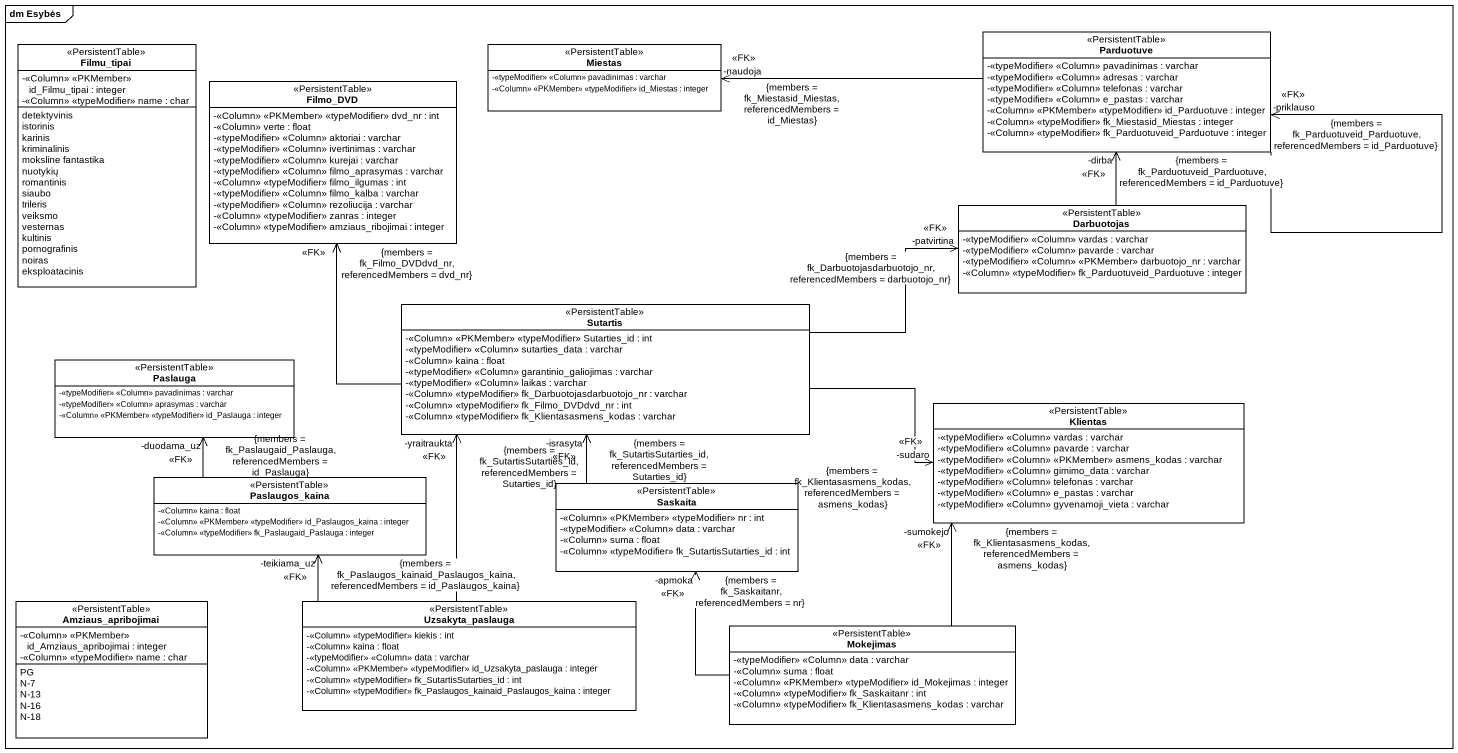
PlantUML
@startuml
mainframe dm Esybės
hide circle
hide empty members
skinparam classAttributeIconSize 0
enum Filmu_tipai <<PersistentTable>> {
  -<<Column>> <<PKMember>> id_Filmu_tipai : integer
  -<<Column>> <<typeModifier>> name : char
  detektyvinis
  istorinis
  karinis
  kriminalinis
  moksline fantastika
  nuotykių
  romantinis
  siaubo
  trileris
  veiksmo
  vesternas
  kultinis
  pornografinis
  noiras
  eksploatacinis
}
class Miestas <<PersistentTable>> {
  -<<typeModifier>> <<Column>> pavadinimas : varchar
  -<<Column>> <<PKMember>> <<typeModifier>> id_Miestas : integer
}
class Parduotuve <<PersistentTable>> {
  -<<typeModifier>> <<Column>> pavadinimas : varchar
  -<<typeModifier>> <<Column>> adresas : varchar
  -<<typeModifier>> <<Column>> telefonas : varchar
  -<<typeModifier>> <<Column>> e_pastas : varchar
  -<<Column>> <<PKMember>> <<typeModifier>> id_Parduotuve : integer
  -<<Column>> <<typeModifier>> fk_Miestasid_Miestas : integer
  -<<Column>> <<typeModifier>> fk_Parduotuveid_Parduotuve : integer
}
class Filmo_DVD <<PersistentTable>> {
  -<<Column>> <<PKMember>> <<typeModifier>> dvd_nr : int
  -<<Column>> verte : float
  -<<typeModifier>> <<Column>> aktoriai : varchar
  -<<typeModifier>> <<Column>> ivertinimas : varchar
  -<<typeModifier>> <<Column>> kurejai : varchar
  -<<typeModifier>> <<Column>> filmo_aprasymas : varchar
  -<<Column>> <<typeModifier>> filmo_ilgumas : int
  -<<typeModifier>> <<Column>> filmo_kalba : varchar
  -<<typeModifier>> <<Column>> rezoliucija : varchar
  -<<Column>> <<typeModifier>> zanras : integer
  -<<Column>> <<typeModifier>> amziaus_ribojimai : integer
}
class Darbuotojas <<PersistentTable>> {
  -<<typeModifier>> <<Column>> vardas : varchar
  -<<typeModifier>> <<Column>> pavarde : varchar
  -<<typeModifier>> <<Column>> <<PKMember>> darbuotojo_nr : varchar
  -<<Column>> <<typeModifier>> fk_Parduotuveid_Parduotuve : integer
}
class Sutartis <<PersistentTable>> {
  -<<Column>> <<PKMember>> <<typeModifier>> Sutarties_id : int
  -<<typeModifier>> <<Column>> sutarties_data : varchar
  -<<Column>> kaina : float
  -<<typeModifier>> <<Column>> garantinio_galiojimas : varchar
  -<<typeModifier>> <<Column>> laikas : varchar
  -<<Column>> <<typeModifier>> fk_Darbuotojasdarbuotojo_nr : varchar
  -<<Column>> <<typeModifier>> fk_Filmo_DVDdvd_nr : int
  -<<Column>> <<typeModifier>> fk_Klientasasmens_kodas : varchar
}
class Paslauga <<PersistentTable>> {
  -<<typeModifier>> <<Column>> pavadinimas : varchar
  -<<typeModifier>> <<Column>> aprasymas : varchar
  -<<Column>> <<PKMember>> <<typeModifier>> id_Paslauga : integer
}
class Klientas <<PersistentTable>> {
  -<<typeModifier>> <<Column>> vardas : varchar
  -<<typeModifier>> <<Column>> pavarde : varchar
  -<<typeModifier>> <<Column>> <<PKMember>> asmens_kodas : varchar
  -<<typeModifier>> <<Column>> gimimo_data : varchar
  -<<typeModifier>> <<Column>> telefonas : varchar
  -<<typeModifier>> <<Column>> e_pastas : varchar
  -<<typeModifier>> <<Column>> gyvenamoji_vieta : varchar
}
class Paslaugos_kaina <<PersistentTable>> {
  -<<Column>> kaina : float
  -<<Column>> <<PKMember>> <<typeModifier>> id_Paslaugos_kaina : integer
  -<<Column>> <<typeModifier>> fk_Paslaugaid_Paslauga : integer
}
class Saskaita <<PersistentTable>> {
  -<<Column>> <<PKMember>> <<typeModifier>> nr : int
  -<<typeModifier>> <<Column>> data : varchar
  -<<Column>> suma : float
  -<<Column>> <<typeModifier>> fk_SutartisSutarties_id : int
}
enum Amziaus_apribojimai <<PersistentTable>> {
  -<<Column>> <<PKMember>> id_Amziaus_apribojimai : integer
  -<<Column>> <<typeModifier>> name : char
  PG
  N-7
  N-13
  N-16
  N-18
}
class Uzsakyta_paslauga <<PersistentTable>> {
  -<<Column>> <<typeModifier>> kiekis : int
  -<<Column>> kaina : float
  -<<typeModifier>> <<Column>> data : varchar
  -<<Column>> <<PKMember>> <<typeModifier>> id_Uzsakyta_paslauga : integer
  -<<Column>> <<typeModifier>> fk_SutartisSutarties_id : int
  -<<Column>> <<typeModifier>> fk_Paslaugos_kainaid_Paslaugos_kaina : integer
}
class Mokejimas <<PersistentTable>> {
  -<<typeModifier>> <<Column>> data : varchar
  -<<Column>> suma : float
  -<<Column>> <<PKMember>> <<typeModifier>> id_Mokejimas : integer
  -<<Column>> <<typeModifier>> fk_Saskaitanr : int
  -<<Column>> <<typeModifier>> fk_Klientasasmens_kodas : varchar
}
Parduotuve -left-> "-naudoja\n<<FK>>\n{members = fk_Miestasid_Miestas, referencedMembers = id_Miestas}" Miestas
Parduotuve --> "-priklauso\n<<FK>>\n{members = fk_Parduotuveid_Parduotuve, referencedMembers = id_Parduotuve}" Parduotuve
Darbuotojas -up-> "-dirba\n<<FK>>\n{members = fk_Parduotuveid_Parduotuve, referencedMembers = id_Parduotuve}" Parduotuve
Sutartis -up-> "<<FK>>\n{members = fk_Filmo_DVDdvd_nr, referencedMembers = dvd_nr}" Filmo_DVD
Sutartis -right-> "-patvirtina\n<<FK>>\n{members = fk_Darbuotojasdarbuotojo_nr, referencedMembers = darbuotojo_nr}" Darbuotojas
Sutartis -right-> "-sudaro\n<<FK>>\n{members = fk_Klientasasmens_kodas, referencedMembers = asmens_kodas}" Klientas
Paslaugos_kaina -up-> "-duodama_uz\n<<FK>>\n{members = fk_Paslaugaid_Paslauga, referencedMembers = id_Paslauga}" Paslauga
Saskaita -up-> "-israsyta\n<<FK>>\n{members = fk_SutartisSutarties_id, referencedMembers = Sutarties_id}" Sutartis
Uzsakyta_paslauga -up-> "-yraitraukta\n<<FK>>\n{members = fk_SutartisSutarties_id, referencedMembers = Sutarties_id}" Sutartis
Uzsakyta_paslauga -up-> "-teikiama_uz\n<<FK>>\n{members = fk_Paslaugos_kainaid_Paslaugos_kaina, referencedMembers = id_Paslaugos_kaina}" Paslaugos_kaina
Mokejimas -up-> "-sumokejo\n<<FK>>\n{members = fk_Klientasasmens_kodas, referencedMembers = asmens_kodas}" Klientas
Mokejimas -up-> "-apmoka\n<<FK>>\n{members = fk_Saskaitanr, referencedMembers = nr}" Saskaita
@enduml
